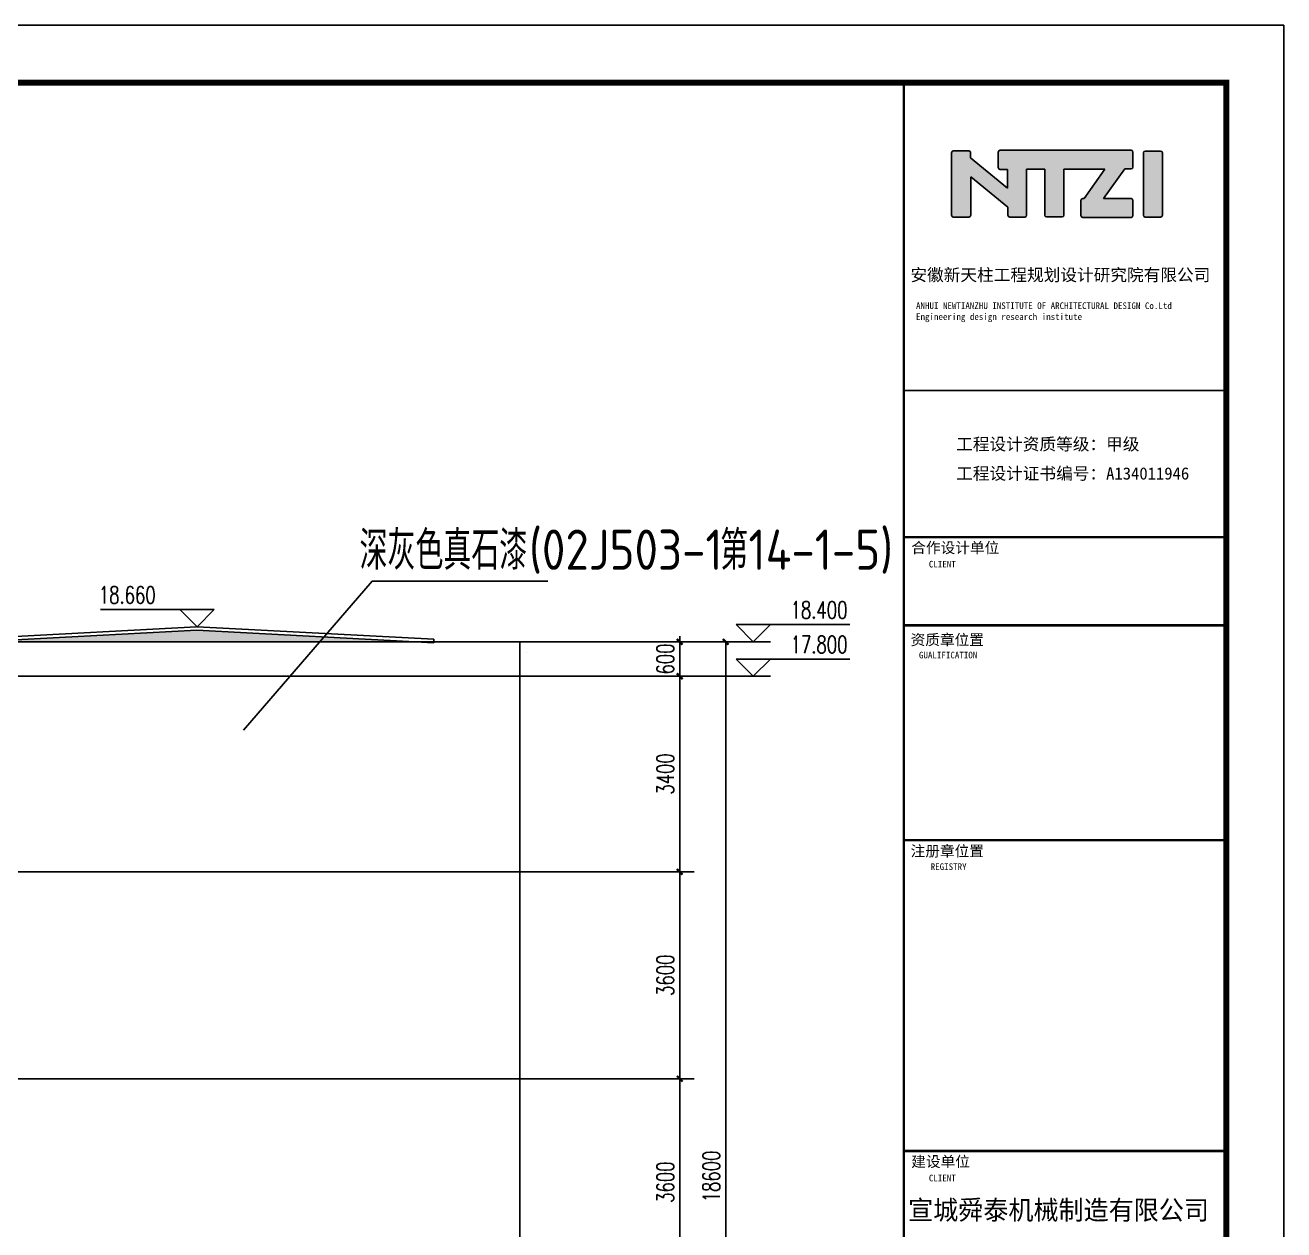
# Model space of a CAD drawing. Extents: x -522490 to 417652, y 450811 to 1108047.
# Drawn here: x 380858 to 402752, y 611632 to 632586 of the extents above; entities that cross this region are included whole.
import ezdxf

# ---------------------------------------------------------------- set-up
doc = ezdxf.new("R2010")
doc.units = 0
doc.header["$LTSCALE"] = 1000
doc.header["$MEASUREMENT"] = 0
for name, color, linetype in [('46', 7, 'Continuous'), ('DIM_ELEV', 3, 'Continuous'), ('DOTE', 1, 'Continuous'), ('PUB_DIM', 3, 'Continuous'), ('PUB_TEXT', 7, 'Continuous'), ('PUB_TITLE', 4, 'Continuous')]:
    doc.layers.add(name, color=color, linetype=linetype)
doc.styles.add('-黑体', font='', dxfattribs={"width": 0.8})
doc.styles.add('_TCH_DIM', font='SIMPLEX', dxfattribs={"bigfont": 'GBCBIG'})
doc.styles.add('_TCH_DIM_T3', font='SIMPLEX', dxfattribs={"width": 0.705882, "bigfont": 'GBCBIG'})
doc.styles.get("Standard").update_dxf_attribs({"font": 'gbenor.shx', "bigfont": 'gbcbig.shx'})
doc.styles.add('TQ', font='')
doc.styles.get('-黑体').set_extended_font_data('Microsoft YaHei')
doc.styles.get('TQ').set_extended_font_data('SimSun')
doc.dimstyles.new('_TCH_ARCH&&100', dxfattribs={"dimtxt": 297.5, "dimasz": 100, "dimexe": 250, "dimexo": 300, "dimgap": 100, "dimtad": 1, "dimdec": 0, "dimzin": 0, "dimdsep": 46, "dimtxsty": '_TCH_DIM_T3', "dimblk": 'ARCHTICK', "dimcen": 0.09, "dimclrt": 7, "dimazin": 2, "dimtfac": 1, "dimtdec": 0, "dimtix": 1, "dimtmove": 2, "dimatfit": 3, "dimfxl": 0, "dimtolj": 1, "dimtzin": 0, "dimarcsym": 0})

# ---------------------------------------------------------------- blocks, each defined once
blk = doc.blocks.new('_ArchTick')
at = {"color": 0, "linetype": 'ByBlock', "const_width": 0.4}
blk.add_lwpolyline([(-0.5, -0.5), (0.5, 0.5)], dxfattribs=at)
blk = doc.blocks.new('*D867')
at = {"layer": 'Defpoints', "color": 0}
for p in [(391464, 621860), (393044, 621860), (391464, 603260)]:
    blk.add_point(p, dxfattribs=at)
at = {"layer": 'PUB_DIM', "color": 0, "lineweight": -2}
for p, q in [((391764, 621860), (393294, 621860)), ((393044, 603260), (393044, 621860)), ((391764, 603260), (393294, 603260))]:
    blk.add_line(p, q, dxfattribs=at)
at = {"layer": 'PUB_DIM', "color": 0, "lineweight": -2, "xscale": 100, "yscale": 100, "zscale": 100}
for p, rotation in [((393044, 621860), 90), ((393044, 603260), 270)]:
    blk.add_blockref('_ArchTick', p, dxfattribs=dict(at, rotation=rotation))
at = {"layer": 'PUB_DIM', "color": 7, "insert": (392795, 612560), "char_height": 297.5, "attachment_point": 5, "rotation": 90, "style": '_TCH_DIM_T3'}
blk.add_mtext('\\A1;18600', dxfattribs=at)
blk = doc.blocks.new('*D871')
at = {"layer": 'Defpoints', "color": 0}
for p in [(390664, 614260), (392244, 614260), (390664, 610660)]:
    blk.add_point(p, dxfattribs=at)
at = {"layer": 'PUB_DIM', "color": 0, "lineweight": -2}
for p, q in [((390964, 614260), (392494, 614260)), ((392244, 610660), (392244, 614260)), ((390964, 610660), (392494, 610660))]:
    blk.add_line(p, q, dxfattribs=at)
at = {"layer": 'PUB_DIM', "color": 0, "lineweight": -2, "xscale": 100, "yscale": 100, "zscale": 100}
for p, rotation in [((392244, 614260), 90), ((392244, 610660), 270)]:
    blk.add_blockref('_ArchTick', p, dxfattribs=dict(at, rotation=rotation))
at = {"layer": 'PUB_DIM', "color": 7, "insert": (391995, 612460), "char_height": 297.5, "attachment_point": 5, "rotation": 90, "style": '_TCH_DIM_T3'}
blk.add_mtext('\\A1;3600', dxfattribs=at)
blk = doc.blocks.new('*D872')
at = {"layer": 'Defpoints', "color": 0}
for p in [(390664, 617860), (392244, 617860), (390664, 614260)]:
    blk.add_point(p, dxfattribs=at)
at = {"layer": 'PUB_DIM', "color": 0, "lineweight": -2}
for p, q in [((390964, 617860), (392494, 617860)), ((392244, 614260), (392244, 617860)), ((390964, 614260), (392494, 614260))]:
    blk.add_line(p, q, dxfattribs=at)
at = {"layer": 'PUB_DIM', "color": 0, "lineweight": -2, "xscale": 100, "yscale": 100, "zscale": 100}
for p, rotation in [((392244, 617860), 90), ((392244, 614260), 270)]:
    blk.add_blockref('_ArchTick', p, dxfattribs=dict(at, rotation=rotation))
at = {"layer": 'PUB_DIM', "color": 7, "insert": (391995, 616060), "char_height": 297.5, "attachment_point": 5, "rotation": 90, "style": '_TCH_DIM_T3'}
blk.add_mtext('\\A1;3600', dxfattribs=at)
blk = doc.blocks.new('*D873')
at = {"layer": 'Defpoints', "color": 0}
for p in [(390664, 621260), (392244, 621260), (390664, 617860)]:
    blk.add_point(p, dxfattribs=at)
at = {"layer": 'PUB_DIM', "color": 0, "lineweight": -2}
for p, q in [((390964, 621260), (392494, 621260)), ((392244, 617860), (392244, 621260)), ((390964, 617860), (392494, 617860))]:
    blk.add_line(p, q, dxfattribs=at)
at = {"layer": 'PUB_DIM', "color": 0, "lineweight": -2, "xscale": 100, "yscale": 100, "zscale": 100}
for p, rotation in [((392244, 621260), 90), ((392244, 617860), 270)]:
    blk.add_blockref('_ArchTick', p, dxfattribs=dict(at, rotation=rotation))
at = {"layer": 'PUB_DIM', "color": 7, "insert": (391995, 619560), "char_height": 297.5, "attachment_point": 5, "rotation": 90, "style": '_TCH_DIM_T3'}
blk.add_mtext('\\A1;3400', dxfattribs=at)
blk = doc.blocks.new('*D874')
at = {"layer": 'Defpoints', "color": 0}
for p in [(390664, 621860), (392244, 621860), (390664, 621260)]:
    blk.add_point(p, dxfattribs=at)
at = {"layer": 'PUB_DIM', "color": 0, "lineweight": -2}
for p, q in [((390964, 621860), (392494, 621860)), ((392244, 621860), (392244, 621960)), ((392244, 621260), (392244, 621860)), ((390964, 621260), (392494, 621260)), ((392244, 621260), (392244, 621160))]:
    blk.add_line(p, q, dxfattribs=at)
at = {"layer": 'PUB_DIM', "color": 0, "lineweight": -2, "xscale": 100, "yscale": 100, "zscale": 100}
for p, rotation in [((392244, 621860), 270), ((392244, 621260), 90)]:
    blk.add_blockref('_ArchTick', p, dxfattribs=dict(at, rotation=rotation))
at = {"layer": 'PUB_DIM', "color": 7, "insert": (391995, 621560), "char_height": 297.5, "attachment_point": 5, "rotation": 90, "style": '_TCH_DIM_T3'}
blk.add_mtext('\\A1;600', dxfattribs=at)

msp = doc.modelspace()

# ---------------------------------------------------------------- hatches: boundary and pattern name
h = msp.add_hatch(color=256)
h.paths.add_polyline_path([(397305.1, 629946.4), (397951.7, 629417.8), (397951.7, 629280.5, 0.4142136), (397983.7, 629248.5), (398246.8, 629248.5, 0.4142136), (398278.8, 629280.5), (398278.8, 630079.4), (398592.5, 630079.4), (398592.5, 629281.8, 0.4142136), (398624.5, 629249.8), (398894.5, 629249.8, 0.4142136), (398926.5, 629281.8), (398926.5, 630079.3), (399639.1, 630079.3), (399277, 629568.1), (399254.9, 629568.1, 0.4142136), (399222.9, 629536.1), (399222.9, 629273.5, 0.4142136), (399254.9, 629241.5), (400095.2, 629241.5, 0.4142136), (400127.2, 629273.5), (400127.2, 629538.3, 0.4142136), (400095.2, 629570.3), (399615, 629570.3), (399989.5, 630084.2), (400096, 630084.2, 0.4142136), (400128, 630116.2), (400128, 630376.7, 0.4142136), (400096, 630408.7), (397817.4, 630408.7, 0.4142136), (397785.4, 630376.7), (397785.4, 630110.1, 0.4142136), (397817.4, 630078.1), (397948.5, 630078.1), (397948.5, 629750), (397303.3, 630276.9), (397303.5, 630365.5, 0.4148904), (397271.5, 630397.5), (397003.5, 630397.5, 0.4142136), (396971.5, 630365.5), (396971.5, 629278.3, 0.4142136), (397003.5, 629246.3), (397273.1, 629246.3, 0.4142136), (397305.1, 629278.3)])
h.paths.add_polyline_path([(400309.2, 629280.5, 0.4142136), (400341.2, 629248.5), (400608.6, 629248.5, 0.4142136), (400640.6, 629280.5), (400640.6, 630364.5, 0.4142136), (400608.6, 630396.5), (400341.2, 630396.5, 0.4142136), (400309.2, 630364.5)])
h = msp.add_hatch()
h.set_pattern_fill('弯瓦屋面', color=253, scale=50, style=0)
h.set_pattern_definition([(0, (90193.75, 682858.85), (100, 100), [20, -80]), (45, (90233.75, 682868.855), (1e-14, 100), [28.28427, -113.137085]), (90, (90253.75, 682888.85), (-100, 100), [100]), (135, (90273.75, 682868.855), (-100, 1e-14), [28.28427, -113.137085]), (26.565051, (90213.75, 682858.855), (100, 8e-08), [22.36, -201.246798]), (333.434949, (90273.75, 682868.855), (100, -8e-08), [22.36, -201.246798])])
h.paths.add_polyline_path([(387664.3, 621859.6), (383844.3, 622059.6), (380024.3, 621859.6)])

# ---------------------------------------------------------------- linework, layer by layer
for p, q in [((396971.5, 629278.3, 0), (396971.5, 630365.5, 0)), ((397003.5, 630397.5, 0), (397271.5, 630397.5, 0)), ((397303.5, 630365.5, 0), (397303.3, 630276.9, 0)), ((397785.4, 630110.1, 0), (397785.4, 630376.7, 0)), ((397817.4, 630408.7, 0), (400096, 630408.7, 0)), ((400128, 630376.7, 0), (400128, 630116.2, 0)), ((400309.2, 629280.5, 0), (400309.2, 630364.5, 0)), ((400341.2, 630396.5, 0), (400608.6, 630396.5, 0)), ((400640.6, 630364.5, 0), (400640.6, 629280.5, 0)), ((397303.3, 630276.9, 0), (397948.5, 629750, 0)), ((397951.7, 629417.8, 0), (397305.1, 629946.4, 0)), ((397305.1, 629946.4, 0), (397305.1, 629278.3, 0)), ((397948.5, 630078.1, 0), (397817.4, 630078.1, 0)), ((397948.5, 629750, 0), (397948.5, 630078.1, 0)), ((398592.5, 630079.4, 0), (398278.8, 630079.4, 0)), ((398278.8, 630079.4, 0), (398278.8, 629280.5, 0)), ((398592.5, 629281.8, 0), (398592.5, 630079.4, 0)), ((399639.1, 630079.3, 0), (398926.5, 630079.3, 0)), ((398926.5, 630079.3, 0), (398926.5, 629281.8, 0)), ((399277, 629568.1, 0), (399639.1, 630079.3, 0)), ((399989.5, 630084.2, 0), (399615, 629570.3, 0)), ((400096, 630084.2, 0), (399989.5, 630084.2, 0)), ((399222.9, 629273.5, 0), (399222.9, 629536.1, 0)), ((399254.9, 629568.1, 0), (399277, 629568.1, 0)), ((399615, 629570.3, 0), (400095.2, 629570.3, 0)), ((400127.2, 629538.3, 0), (400127.2, 629273.5, 0)), ((397273.1, 629246.3, 0), (397003.5, 629246.3, 0)), ((397951.7, 629280.5, 0), (397951.7, 629417.8, 0)), ((398246.8, 629248.5, 0), (397983.7, 629248.5, 0)), ((398894.5, 629249.8, 0), (398624.5, 629249.8, 0)), ((400095.2, 629241.5, 0), (399254.9, 629241.5, 0)), ((400608.6, 629248.5, 0), (400341.2, 629248.5, 0))]:
    msp.add_line(p, q)
at = {"color": 5}
for p, q in [((379721.2, 621903.9), (383841.2, 622119.6)), ((379724.3, 621843.9), (383844.3, 622059.6)), ((383844.3, 622059.6), (387964.3, 621843.9)), ((383847.5, 622119.6), (387967.5, 621903.9)), ((381824.3, 621859.6), (389464.3, 621859.6)), ((387664.3, 621859.6), (387664.3, 621859.6)), ((387964.3, 621843.9), (387967.5, 621903.9))]:
    msp.add_line(p, q, dxfattribs=at)
msp.add_lwpolyline([(384657, 620321.1), (386892.2, 622913.8), (389949.7, 622913.8)])
for points in [[(380024.3, 618459.6), (380024.3, 621859.6), (387664.3, 621859.6)], [(389464.3, 621859.6), (389464.3, 603259.6)]]:
    msp.add_lwpolyline(points, dxfattribs=at)
msp.add_lwpolyline([(389584.3, 621680.1), (389584.3, 621680.1)], close=True, dxfattribs=at)
for centre, start, end in [((397003.5, 630365.5), 90, 180), ((397271.5, 630365.5), 359.86763, 90), ((397817.4, 630376.7), 90, 180), ((400096, 630376.7), 0, 90), ((400341.2, 630364.5), 90, 180), ((400608.6, 630364.5), 0, 90), ((400096, 630116.2), 270, 0), ((397817.4, 630110.1), 180, 270), ((399254.9, 629536.1), 90, 180), ((400095.2, 629538.3), 0, 90), ((397003.5, 629278.3), 180, 270), ((397273.1, 629278.3), 270, 0), ((397983.7, 629280.5), 180, 270), ((398246.8, 629280.5), 270, 0), ((398624.5, 629281.8), 180, 270), ((398894.5, 629281.8), 270, 0), ((399254.9, 629273.5), 180, 270), ((400095.2, 629273.5), 270, 0), ((400341.2, 629280.5), 180, 270), ((400608.6, 629280.5), 270, 0)]:
    msp.add_arc(centre, 32, start, end)
at = {"layer": 'DIM_ELEV'}
for p, q in [((384147.5, 622419.6), (382168.5, 622419.6)), ((383847.5, 622119.6), (383547.5, 622419.6)), ((383847.5, 622119.6), (384147.5, 622419.6)), ((393523.2, 621859.6), (393223.2, 622159.6)), ((393223.2, 622159.6), (395202.2, 622159.6)), ((393523.2, 621859.6), (393823.2, 622159.6)), ((392823.2, 621859.6), (393823.2, 621859.6)), ((393523.2, 621259.6), (393223.2, 621559.6)), ((393223.2, 621559.6), (395202.2, 621559.6)), ((393523.2, 621259.6), (393823.2, 621559.6)), ((392023.2, 621259.6), (393823.2, 621259.6))]:
    msp.add_line(p, q, dxfattribs=at)
at = {"layer": 'DOTE'}
for p, q in [((380024.3, 621859.6), (392289.8, 621859.6)), ((380024.3, 621259.6), (392289.8, 621259.6)), ((350765.2, 617859.6), (392289.8, 617859.6)), ((350765.2, 614259.6), (392289.8, 614259.6))]:
    msp.add_line(p, q, dxfattribs=at)
at = {"layer": 'PUB_TEXT'}
for q in [(401016.6, 631585.6), (401752.5, 631056.1)]:
    msp.add_line((401752.5, 631585.6), q, dxfattribs=at)
at = {"layer": 'PUB_TITLE'}
msp.add_line((401752.5, 631585.6), (396142.5, 631585.6), dxfattribs=at)
at = {"layer": 'PUB_TITLE', "lineweight": 40}
msp.add_line((396140, 622150.4), (401750, 622150.4), dxfattribs=at)
at = {"layer": 'PUB_TITLE'}
msp.add_lwpolyline([(343352.5, 590585.6), (402752.5, 590585.6), (402752.5, 632585.6), (343352.5, 632585.6)], close=True, dxfattribs=at)
at = {"layer": 'PUB_TITLE', "const_width": 100}
msp.add_lwpolyline([(345852.5, 591585.6), (401752.5, 591585.6), (401752.5, 631585.6), (345852.5, 631585.6)], close=True, dxfattribs=at)
at = {"layer": 'PUB_TITLE', "lineweight": 40}
for points, const_width in [([(396142.5, 631585.6), (396142.5, 591585.6)], 42.5), ([(396142.5, 626230.6), (401752.5, 626230.6)], 25.5), ([(396142.5, 623680.6), (401752.5, 623680.6)], 42.5), ([(396142.5, 622150.6), (401752.5, 622150.6)], 42.5), ([(396140, 618410.4), (401750, 618410.4)], 42.5), ([(396142.5, 613002.6), (401752.5, 613002.6)], 42.5)]:
    msp.add_lwpolyline(points, dxfattribs=dict(at, const_width=const_width))

# ---------------------------------------------------------------- texts
at = {"layer": '46', "linetype": 'Continuous', "style": '-黑体', "width": 0.95}
msp.add_text('宣城舜泰机械制造有限公司', height=336.496, dxfattribs=at).set_placement((396217, 611808))
at = {"layer": 'PUB_TEXT'}
for s, height, p in [('深灰色真石漆', 675.18, (386675.1, 623112.2)), ('(02J503-1', 700, (389624, 623112.2)), ('第', 675.2, (392949, 623112.2)), ('14-1-5)', 700, (393440.5, 623112.2))]:
    msp.add_text(s, height=height, dxfattribs=at).set_placement(p)
at = {"layer": 'PUB_TEXT', "style": '_TCH_DIM', "width": 0.705882}
for s, p in [('18.660', (382138.5, 622524.6)), ('18.400', (394172.2, 622264.6)), ('17.800', (394172.2, 621664.6))]:
    msp.add_text(s, height=297.5, dxfattribs=at).set_placement(p)
at = {"layer": 'PUB_TEXT', "char_height": 212.5, "attachment_point": 1, "style": 'TQ'}
for s, insert in [('安徽新天柱工程规划设计研究院有限公司 ', (396256.6, 628348.5)), ('工程设计资质等级：甲级 ', (397052.4, 625404.7)), ('工程设计证书编号：A134011946', (397052.4, 624894.7))]:
    msp.add_mtext(s, dxfattribs=dict(at, insert=insert))
at = {"layer": 'PUB_TEXT', "attachment_point": 1, "style": 'TQ'}
for s, insert, char_height, width in [('ANHUI NEWTIANZHU INSTITUTE OF ARCHITECTURAL DESIGN Co.Ltd\\PEngineering design research institute', (396354.8, 627763.2), 114.75, 5257.354), ('合作设计单位', (396271.9, 623590.8), 187, 1749.26), ('CLIENT', (396578, 623267.8), 114.75, 2399.55), ('资质章位置', (396261.2, 621989.1), 187, 2125), ('GUALIFICATION', (396405.7, 621686.4), 114.75, 2680.9), ('注册章位置', (396261.2, 618313.8), 187, 1530), ('REGISTRY', (396609.8, 618005.7), 114.75, 2399.55), ('建设单位', (396271.9, 612912.7), 187, 1111.8), ('CLIENT', (396578, 612589.8), 114.75, 2399.55)]:
    msp.add_mtext(s, dxfattribs=dict(at, insert=insert, char_height=char_height, width=width))

# ---------------------------------------------------------------- dimensions: what is measured, and where the dimension line sits
at = {"layer": 'PUB_DIM'}
for p1, p2, picture, middle in [((390663.9, 621259.6), (390663.9, 621859.6), '*D874', (391994.9, 621559.6)), ((391463.9, 603259.6), (391463.9, 621859.6), '*D867', (392794.9, 612559.6)), ((390663.9, 617859.6), (390663.9, 621259.6), '*D873', (391994.9, 619559.6)), ((390663.9, 614259.6), (390663.9, 617859.6), '*D872', (391994.9, 616059.6)), ((390663.9, 610659.6), (390663.9, 614259.6), '*D871', (391994.9, 612459.6))]:
    dim = msp.add_aligned_dim(p1=p1, p2=p2, distance=-1579.8, dimstyle='_TCH_ARCH&&100', dxfattribs=at)
    dim.commit()
    dim.dimension.update_dxf_attribs({"geometry": picture, "text_midpoint": middle})

doc.saveas('drawing.dxf')
